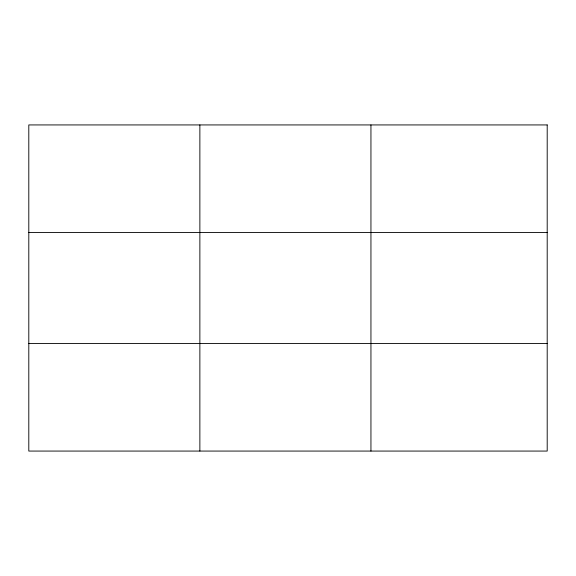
<?xml version="1.0" encoding="UTF-8"?>
<svg xmlns="http://www.w3.org/2000/svg" width="576" height="576" viewBox="0 0 576 576"><rect width="100%" height="100%" fill="white"/><g stroke="black" fill="none" stroke-linecap="round" stroke-linejoin="round"><path stroke-width="0.86" d="M199.872 124.934L199.872 451.066M370.944 124.934L370.944 451.066M28.8 232.56L547.2 232.56M28.8 343.44L547.2 343.44M547.2 124.934L547.2 451.066L28.8 451.066L28.8 124.934L547.2 124.934"/></g></svg>
